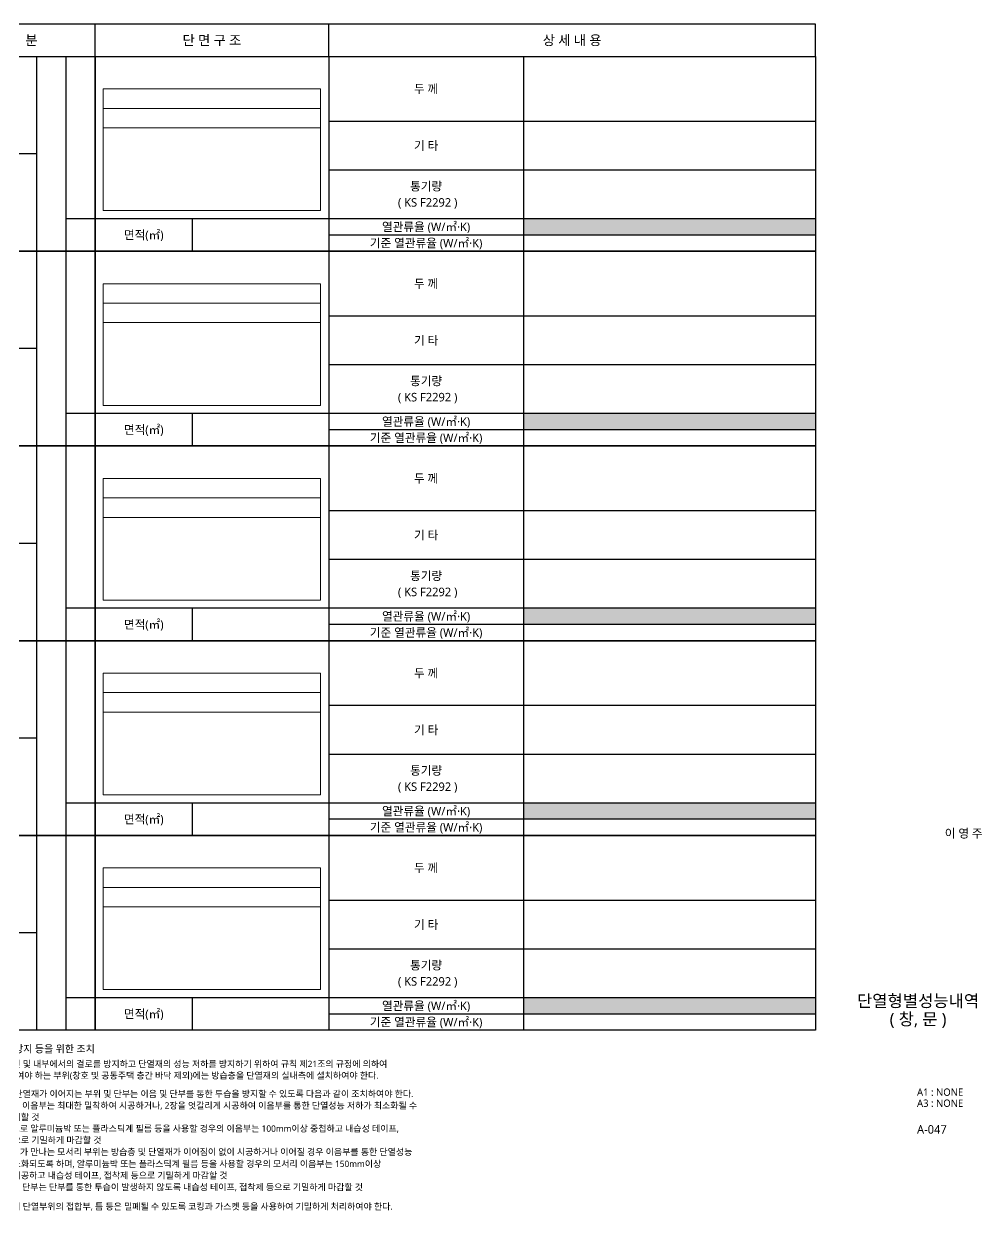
# Model space of a CAD drawing. Header units: millimetres. Extents: x 433 to 50040, y -8477 to -471.
# Drawn here: x 44137 to 50040, y -8176 to -776 of the extents above; entities that cross this region are included whole.
import ezdxf
from ezdxf.enums import TextEntityAlignment as Align

# ---------------------------------------------------------------- set-up
doc = ezdxf.new("R2010")
doc.units = ezdxf.units.MM
doc.header["$MEASUREMENT"] = 0
doc.layers.add('2', color=4, linetype='CONTINUOUS')
doc.layers.add('RXANNOT', color=4, linetype='CONTINUOUS')
for name, color, linetype, lineweight in [('A-BORD-TEXT', 3, 'CONTINUOUS', 25), ('A-MKXX-NAME', 3, 'CONTINUOUS', 25), ('A-XXXX-HATC', 8, 'CONTINUOUS', 18), ('A-XXXX-INSL2', 8, 'CONTINUOUS', 18), ('A-XXXX-TABL', 7, 'CONTINUOUS', 25)]:
    doc.layers.add(name, color=color, linetype=linetype, lineweight=lineweight)
doc.layers.add('A-XXXX-NPLT', color=144, linetype='CONTINUOUS', lineweight=15, plot=False)
doc.styles.add('맑은고딕', font='malgun.ttf')

# ---------------------------------------------------------------- blocks, each defined once
blk = doc.blocks.new('2')
at = {"layer": 'A-XXXX-HATC'}
h = blk.add_hatch(color=254, dxfattribs=at)
h.dxf.hatch_style = 1
h.paths.add_polyline_path([(3540, -1000), (5340, -1000), (5340, -1100), (3540, -1100)])
at = {"layer": 'A-XXXX-NPLT', "ltscale": 50}
for p, q in [((2290, -320), (950, -320)), ((2290, -440), (950, -440))]:
    blk.add_line(p, q, dxfattribs=at)
blk.add_lwpolyline([(2290, -950), (950, -950), (950, -200), (2290, -200)], close=True, dxfattribs=at)
at = {"layer": 'A-XXXX-TABL'}
for p, q in [((540, 0), (540, -1200)), ((720, 0), (720, -1200)), ((2340, 0), (2340, -1200)), ((3540, 0), (3540, -1200)), ((5340, -400), (2340, -400)), ((540, -600), (0, -600)), ((5340, -700), (2340, -700)), ((5340, -1000), (720, -1000)), ((1500, -1200), (1500, -1000)), ((5340, -1100), (2340, -1100))]:
    blk.add_line(p, q, dxfattribs=at)
for points in [[(900, -1200), (0, -1200), (0, 0), (900, 0)], [(5340, -1200), (900, -1200), (900, 0), (5340, 0)]]:
    blk.add_lwpolyline(points, close=True, dxfattribs=at)
at = {"layer": 'A-XXXX-TABL', "color": 2, "const_width": 5}
blk.add_lwpolyline([(3540, -1000), (5340, -1000), (5340, -1100), (3540, -1100)], close=True, dxfattribs=at)
at = {"layer": 'A-MKXX-NAME', "style": '맑은고딕'}
for s, p in [('두 께', (2940, -200)), ('기 타', (2940, -550)), ('통기량', (2940, -800)), ('( KS F2292 )', (2949.6, -899.2)), ('열관류율 (W/㎡·K)', (2940, -1050)), ('면적(㎡)', (1200, -1100)), ('기준 열관류율 (W/㎡·K)', (2940, -1150))]:
    blk.add_text(s, height=52.5, dxfattribs=at).set_placement(p, align=Align.MIDDLE_CENTER)
blk = doc.blocks.new('양식2')
at = {"layer": '2'}
for p, q in [((22458, -40800), (22458, -40267)), ((36968, -40800), (36968, -40267))]:
    blk.add_line(p, q, dxfattribs=at)
at = {"layer": 'A-XXXX-TABL'}
for p, q in [((10618, -40800), (10618, -40267)), ((14458, -40800), (14458, -40267)), ((25128, -40800), (25128, -40267)), ((28968, -40800), (28968, -40267))]:
    blk.add_line(p, q, dxfattribs=at)
at = {"layer": 'A-XXXX-TABL', "color": 3}
for points in [[(22458, -40267), (8218, -40267), (8218, -40800), (22458, -40800)], [(36968, -40267), (22728, -40267), (22728, -40800), (36968, -40800)]]:
    blk.add_lwpolyline(points, close=True, dxfattribs=at)
at = {"layer": 'A-XXXX-INSL2', "xscale": 2.666666666666639, "yscale": 2.666666666666639, "zscale": 2.666666666666639}
for p in [(8218, -40800), (22728, -40800), (8218, -44000), (22728, -44000), (8218, -47200), (22728, -47200), (8218, -50400), (22728, -50400), (8218, -53600), (22728, -53600), (8218, -56800)]:
    blk.add_blockref('2', p, dxfattribs=at)
at = {"layer": 'A-MKXX-NAME', "style": '맑은고딕'}
for s, p in [('구  분', (9418, -40533)), ('단 면 구 조', (12538, -40533)), ('상 세 내 용', (18458, -40533)), ('구  분', (23928, -40533)), ('단 면 구 조', (27048, -40533)), ('상 세 내 용', (32968, -40533))]:
    blk.add_text(s, height=160, dxfattribs=at).set_placement(p, align=Align.MIDDLE_CENTER)
blk.add_text('기밀 및 결로방지 등을 위한 조치', height=120, dxfattribs=at).set_placement((24043, -57166), align=Align.CENTER)
for s, p in [('가. 벽체 내표면 및 내부에서의 결로를 방지하고 단열재의 성능 저하를 방지하기 위하여 규칙 제21조의 규정에 의하여', (22983, -57354)), ('단열조치를 하여야 하는 부위(창호 및 공동주택 층간 바닥 제외)에는 방습층을 단열재의 실내측에 설치하여야 한다.', (22983, -57544)), ('나. 방습층 및 단열재가 이어지는 부위 및 단부는 이음 및 단부를 통한 투습을 방지할 수 있도록 다음과 같이 조치하여야 한다.', (22983, -57845)), ('1) 단열재의 이음부는 최대한 밀착하여 시공하거나, 2장을 엇갈리게 시공하여 이음부를 통한 단열성능 저하가 최소화될 수', (23197, -58038)), ('있도록 조치할 것', (23197, -58227)), ('2) 방습층으로 알루미늄박 또는 플라스틱계 필름 등을 사용할 경우의 이음부는 100mm이상 중첩하고 내습성 테이프,', (23197, -58416)), ('접착제 등으로 기밀하게 마감할 것', (23197, -58605)), ('3) 단열부위가 만나는 모서리 부위는 방습층 및 단열재가 이어짐이 없이 시공하거나 이어질 경우 이음부를 통한 단열성능', (23197, -58799)), ('저하가 최소화되도록 하며, 알루미늄박 또는 플라스틱계 필름 등을 사용할 경우의 모서리 이음부는 150mm이상', (23197, -58996)), ('중첩되게 시공하고 내습성 테이프, 접착제 등으로 기밀하게 마감할 것', (23197, -59185)), ('4) 방습층의 단부는 단부를 통한 투습이 발생하지 않도록 내습성 테이프, 접착제 등으로 기밀하게 마감할 것', (23197, -59378)), ('다. 건축물 외피 단열부위의 접합부, 틈 등은 밀폐될 수 있도록 코킹과 가스켓 등을 사용하여 기밀하게 처리하여야 한다.', (22983, -59696))]:
    blk.add_text(s, height=105, dxfattribs=at).set_placement(p, align=Align.MIDDLE_LEFT)

msp = doc.modelspace()

# ---------------------------------------------------------------- block references
at = {"layer": 'RXANNOT', "xscale": 0.3750000000000039, "yscale": 0.3750000000000039, "zscale": 0.3750000000000039}
msp.add_blockref('양식2', (35151.9, 14323.5), dxfattribs=at)

# ---------------------------------------------------------------- texts
at = {"layer": 'A-BORD-TEXT', "style": '맑은고딕'}
msp.add_text('이 영 주', height=52.5, dxfattribs=at).set_placement((50044.3, -5790.1), align=Align.RIGHT)
for s, p in [('단열형별성능내역', (49646.6, -6795.4)), ('( 창, 문 )', (49646.6, -6907.9))]:
    msp.add_text(s, height=75, dxfattribs=at).set_placement(p, align=Align.MIDDLE_CENTER)
for s, height, p in [('A1 : NONE', 45, (49640.2, -7380.5)), ('A3 : NONE', 45, (49640.2, -7448.5)), ('A-047', 52.5, (49640.2, -7614))]:
    msp.add_text(s, height=height, dxfattribs=at).set_placement(p)

doc.saveas('drawing.dxf')
